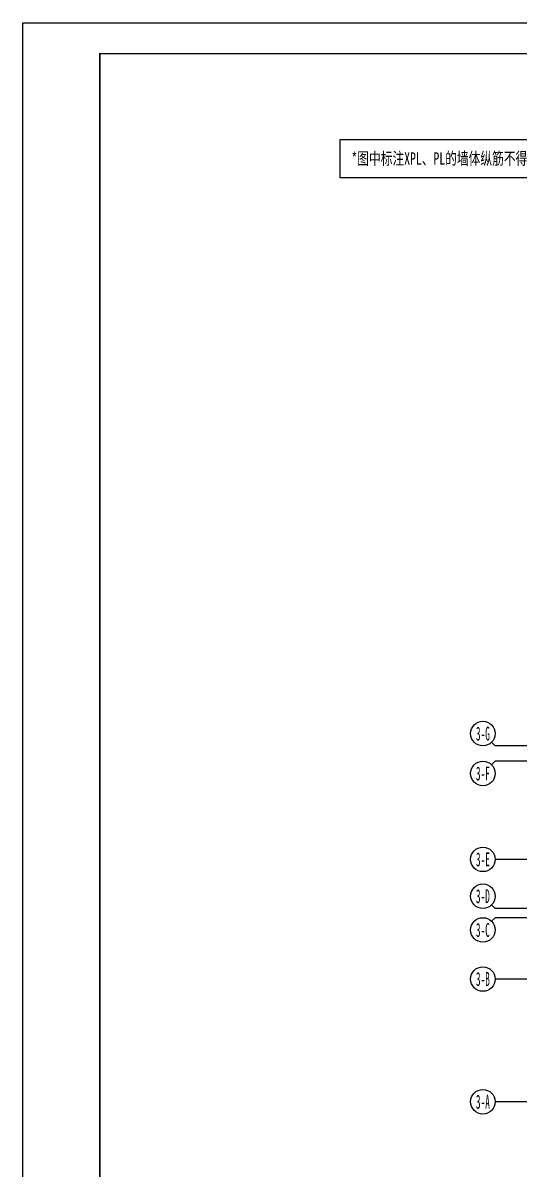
# Model space of a CAD drawing. Extents: x -3200781797 to -8106663, y 494714 to 1244925.
# Drawn here: x -8190763 to -8174612, y 681706 to 719064 of the extents above; entities that cross this region are included whole.
import ezdxf
from ezdxf.enums import TextEntityAlignment as Align

# ---------------------------------------------------------------- set-up
doc = ezdxf.new("R2010")
doc.units = 0
doc.header["$LTSCALE"] = 1000
doc.header["$MEASUREMENT"] = 0
for name, color, linetype in [('3#-轴线$0$3#-轴号$0$A-ANNO-AXIS-CIRC', 3, 'Continuous'), ('3#-轴线$0$3#-轴号$0$A-ANNO-AXIS-TEXT', 7, 'Continuous'), ('3#-轴线$0$AXIS_TEXT', 7, 'Continuous'), ('3#4#5#$0$BORDER', 7, 'Continuous'), ('3#4#5#模板$0$BORDER', 7, 'Continuous'), ('S-WALL-COLU-TEXT', 2, 'Continuous')]:
    doc.layers.add(name, color=color, linetype=linetype)
doc.styles.add('3#-轴线$0$3#-轴号$0$_TCH_AXIS', font='')
doc.styles.add('3#-轴线$0$COMPLEX', font='COMPLEX')
doc.styles.add('楷体GB312', font='', dxfattribs={"width": 0.8})
doc.styles.get('3#-轴线$0$3#-轴号$0$_TCH_AXIS').set_extended_font_data('SimSun')
doc.styles.get('楷体GB312').set_extended_font_data('楷体_GB2312')

# ---------------------------------------------------------------- blocks, each defined once
blk = doc.blocks.new('3#-轴线$0$_AXISO')
blk.add_circle((0, 0), 0.5)
at = {"layer": '3#-轴线$0$AXIS_TEXT', "style": '3#-轴线$0$COMPLEX', "width": 1.041667}
blk.add_attdef('A', text='', height=0.56, dxfattribs=at).set_placement((-0.25, -0.28), (0.25, -0.28), align=Align.FIT)
blk = doc.blocks.new('3#-轴线$0$3#-轴号')
at = {"layer": '3#-轴线$0$3#-轴号$0$A-ANNO-AXIS-CIRC'}
for p, q in [((-4806.6, 617.2), (-4689.4, 500)), ((-689.4, 500), (-4689.4, 500)), ((-4806.6, -117.2), (-4689.4, 0)), ((-689.4, 0), (-4689.4, 0)), ((-689.4, -3200), (-4689.4, -3200)), ((-4806.6, -4682.8), (-4689.4, -4800)), ((-689.4, -4800), (-4689.4, -4800)), ((-4806.6, -5217.2), (-4689.4, -5100)), ((-689.4, -5100), (-4689.4, -5100)), ((-689.4, -7100), (-4689.4, -7100)), ((-689.4, -11100), (-4689.4, -11100))]:
    blk.add_line(p, q, dxfattribs=at)
ref = blk.add_blockref('3#-轴线$0$_AXISO', (-5089.4, 900), dxfattribs=dict(at, xscale=800, yscale=800, zscale=800))
ref.add_attrib('A', '3-G', dxfattribs={"layer": '3#-轴线$0$3#-轴号$0$A-ANNO-AXIS-TEXT', "height": 452.55, "style": '3#-轴线$0$3#-轴号$0$_TCH_AXIS', "width": 0.466146}).set_placement((-5315.7, 673.7), (-4863.1, 673.7), align=Align.FIT)
ref = blk.add_blockref('3#-轴线$0$_AXISO', (-5089.4, -400), dxfattribs=dict(at, xscale=800, yscale=800, zscale=800))
ref.add_attrib('A', '3-F', dxfattribs={"layer": '3#-轴线$0$3#-轴号$0$A-ANNO-AXIS-TEXT', "height": 452.55, "style": '3#-轴线$0$3#-轴号$0$_TCH_AXIS', "width": 0.466146}).set_placement((-5315.7, -626.3), (-4863.1, -626.3), align=Align.FIT)
ref = blk.add_blockref('3#-轴线$0$_AXISO', (-5089.4, -3200), dxfattribs=dict(at, xscale=800, yscale=800, zscale=800))
ref.add_attrib('A', '3-E', dxfattribs={"layer": '3#-轴线$0$3#-轴号$0$A-ANNO-AXIS-TEXT', "height": 452.55, "style": '3#-轴线$0$3#-轴号$0$_TCH_AXIS', "width": 0.466146}).set_placement((-5315.7, -3426.3), (-4863.1, -3426.3), align=Align.FIT)
ref = blk.add_blockref('3#-轴线$0$_AXISO', (-5089.4, -4400), dxfattribs=dict(at, xscale=800, yscale=800, zscale=800))
ref.add_attrib('A', '3-D', dxfattribs={"layer": '3#-轴线$0$3#-轴号$0$A-ANNO-AXIS-TEXT', "height": 452.55, "style": '3#-轴线$0$3#-轴号$0$_TCH_AXIS', "width": 0.466146}).set_placement((-5315.7, -4626.3), (-4863.1, -4626.3), align=Align.FIT)
ref = blk.add_blockref('3#-轴线$0$_AXISO', (-5089.4, -5500), dxfattribs=dict(at, xscale=800, yscale=800, zscale=800))
ref.add_attrib('A', '3-C', dxfattribs={"layer": '3#-轴线$0$3#-轴号$0$A-ANNO-AXIS-TEXT', "height": 452.55, "style": '3#-轴线$0$3#-轴号$0$_TCH_AXIS', "width": 0.466146}).set_placement((-5315.7, -5726.3), (-4863.1, -5726.3), align=Align.FIT)
ref = blk.add_blockref('3#-轴线$0$_AXISO', (-5089.4, -7100), dxfattribs=dict(at, xscale=800, yscale=800, zscale=800))
ref.add_attrib('A', '3-B', dxfattribs={"layer": '3#-轴线$0$3#-轴号$0$A-ANNO-AXIS-TEXT', "height": 452.55, "style": '3#-轴线$0$3#-轴号$0$_TCH_AXIS', "width": 0.466146}).set_placement((-5315.7, -7326.3), (-4863.1, -7326.3), align=Align.FIT)
ref = blk.add_blockref('3#-轴线$0$_AXISO', (-5089.4, -11100), dxfattribs=dict(at, xscale=800, yscale=800, zscale=800))
ref.add_attrib('A', '3-A', dxfattribs={"layer": '3#-轴线$0$3#-轴号$0$A-ANNO-AXIS-TEXT', "height": 452.55, "style": '3#-轴线$0$3#-轴号$0$_TCH_AXIS', "width": 0.466146}).set_placement((-5315.7, -11326.3), (-4863.1, -11326.3), align=Align.FIT)
blk = doc.blocks.new('3#-轴线')
blk.add_blockref('3#-轴线$0$3#-轴号', (0, 0))

msp = doc.modelspace()

# ---------------------------------------------------------------- linework, layer by layer
at = {"layer": '3#4#5#$0$BORDER'}
msp.add_lwpolyline([(-8190763.2, 659664.2), (-8190763.2, 719064.2), (-8106663.2, 719064.2), (-8106663.2, 659664.2)], close=True, dxfattribs=at)
at = {"layer": '3#4#5#$0$BORDER', "const_width": 50}
msp.add_lwpolyline([(-8188263.2, 660664.2), (-8188263.2, 718064.2), (-8107663.2, 718064.2), (-8107663.2, 660664.2)], close=True, dxfattribs=at)
at = {"layer": '3#4#5#模板$0$BORDER'}
msp.add_lwpolyline([(-8190763.2, 659664.2), (-8190763.2, 719064.2), (-8106663.2, 719064.2), (-8106663.2, 659664.2)], close=True, dxfattribs=at)
at = {"layer": '3#4#5#模板$0$BORDER', "const_width": 50}
msp.add_lwpolyline([(-8188263.2, 660664.2), (-8188263.2, 718064.2), (-8107663.2, 718064.2), (-8107663.2, 660664.2)], close=True, dxfattribs=at)
at = {"layer": 'S-WALL-COLU-TEXT'}
msp.add_lwpolyline([(-8180432.1, 715267.3), (-8171371.3, 715267.3), (-8171371.3, 714018.8), (-8180432.1, 714018.8)], close=True, dxfattribs=at)

# ---------------------------------------------------------------- block references
msp.add_blockref('3#-轴线', (-8170700.4, 695000.6))

# ---------------------------------------------------------------- texts
at = {"layer": 'S-WALL-COLU-TEXT', "style": '楷体GB312', "width": 0.7}
msp.add_text('*图中标注XPL、PL的墙体纵筋不得采用绑扎搭接', height=400, dxfattribs=at).set_placement((-8180069.1, 714447.3))

doc.saveas('drawing.dxf')
